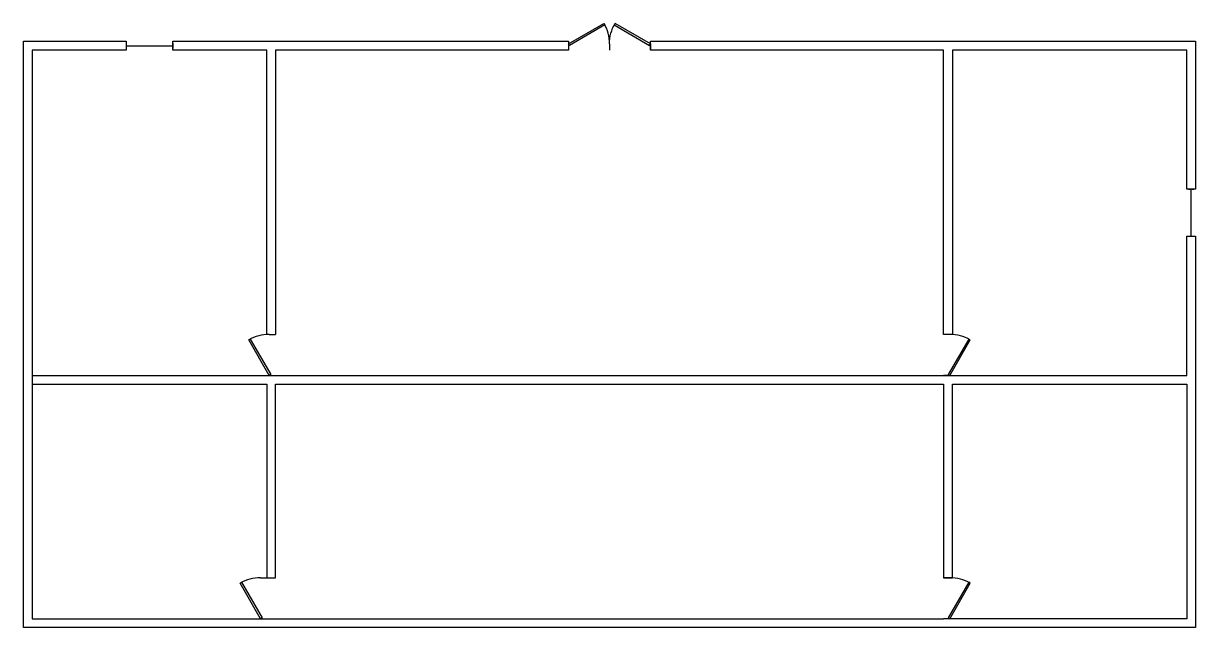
# Model space of a CAD drawing. Header units: feet. Extents: x 2718 to 3918, y 1243 to 1862.
import ezdxf

# ---------------------------------------------------------------- set-up
doc = ezdxf.new("R2010")
doc.units = ezdxf.units.FT

# ---------------------------------------------------------------- blocks, each defined once
blk = doc.blocks.new('*U2')
for p, q in [((0, 0), (0, -6)), ((40, 0), (40, -6))]:
    blk.add_line(p, q)
blk.add_lwpolyline([(0, 0), (34.6, 20), (35.5, 18.5), (0.9, -1.5)], close=True)
blk.add_arc((0, 0), 40, 0, 30)
blk = doc.blocks.new('*U3')
for p, q in [((0, 0), (0, 6)), ((40, 0), (40, 6))]:
    blk.add_line(p, q)
blk.add_lwpolyline([(0, 0), (34.6, -20), (35.5, -18.5), (0.9, 1.5)], close=True)
blk.add_arc((0, 0), 40, 330, 0)
blk = doc.blocks.new('*U4')
for p, q in [((0, 0), (0, -6)), ((40, 0), (40, -6))]:
    blk.add_line(p, q)
blk.add_lwpolyline([(0, 0), (34.6, 20), (35.5, 18.5), (0.9, -1.5)], close=True)
blk.add_arc((0, 0), 40, 0, 30)
blk = doc.blocks.new('*U6')
for p, q in [((0, 100), (0, 0)), ((0, 50), (900, 50)), ((900, 100), (900, 0))]:
    blk.add_line(p, q)

msp = doc.modelspace()

# ---------------------------------------------------------------- linework, layer by layer
for points in [[(2727, 1501.4), (2976, 1501.4), (3660, 1501.4), (3909, 1501.4), (3909, 1643.9), (3918, 1643.9), (3918, 1243.4), (2718, 1243.4), (2718, 1843.4), (2823, 1843.4), (2823, 1834.4), (2727, 1834.4), (2727, 1252.4), (2967, 1252.4), (3660, 1252.4)], [(2967, 1543.4), (2967, 1834.4), (2871, 1834.4), (2871, 1843.4), (3276, 1843.4), (3276, 1834.4), (2976, 1834.4), (2976, 1543.4)], [(3317.9, 1843.4), (3318.1, 1843.4)], [(2727, 1492.4), (2967, 1492.4), (2967, 1294.4), (2976, 1294.4), (2976, 1492.4), (3660, 1492.4), (3660, 1294.4), (3669, 1294.4), (3669, 1492.4), (3909, 1492.4), (3909, 1252.4), (3663.1, 1252.4)]]:
    msp.add_lwpolyline(points)
msp.add_lwpolyline([(3660, 1834.4), (3360, 1834.4), (3360, 1843.4), (3918, 1843.4), (3918, 1691.9), (3909, 1691.9), (3909, 1834.4), (3669, 1834.4), (3669, 1543.4), (3660, 1543.4)], close=True)

# ---------------------------------------------------------------- block references
for name, p, xscale, yscale, zscale in [('*U4', (3276, 1840.7), 1.049999999999952, 1.049999999999952, 1.049999999999952), ('*U4', (3360, 1840.7), -1.049999999999952, 1.049999999999952, 1.049999999999952), ('*U6', (2823, 1836.2), 0.05333333333333314, 0.05333333333333314, 0.05333333333333314)]:
    msp.add_blockref(name, p, dxfattribs=dict(xscale=xscale, yscale=yscale, zscale=zscale))
at = {"rotation": 90}
for name, p, xscale, yscale, zscale in [('*U6', (3916.2, 1643.9), 0.05333333333333314, 0.05333333333333314, 0.05333333333333314), ('*U2', (2969.7, 1501.4), 1.050000000000018, 1.050000000000018, 1.050000000000018), ('*U3', (3666.3, 1501.4), 1.050000000000018, 1.050000000000018, 1.050000000000018), ('*U2', (2960.7, 1252.4), 1.050000000000018, 1.050000000000018, 1.050000000000018), ('*U3', (3666.3, 1252.4), 1.050000000000018, 1.050000000000018, 1.050000000000018)]:
    msp.add_blockref(name, p, dxfattribs=dict(at, xscale=xscale, yscale=yscale, zscale=zscale))

doc.saveas('drawing.dxf')
